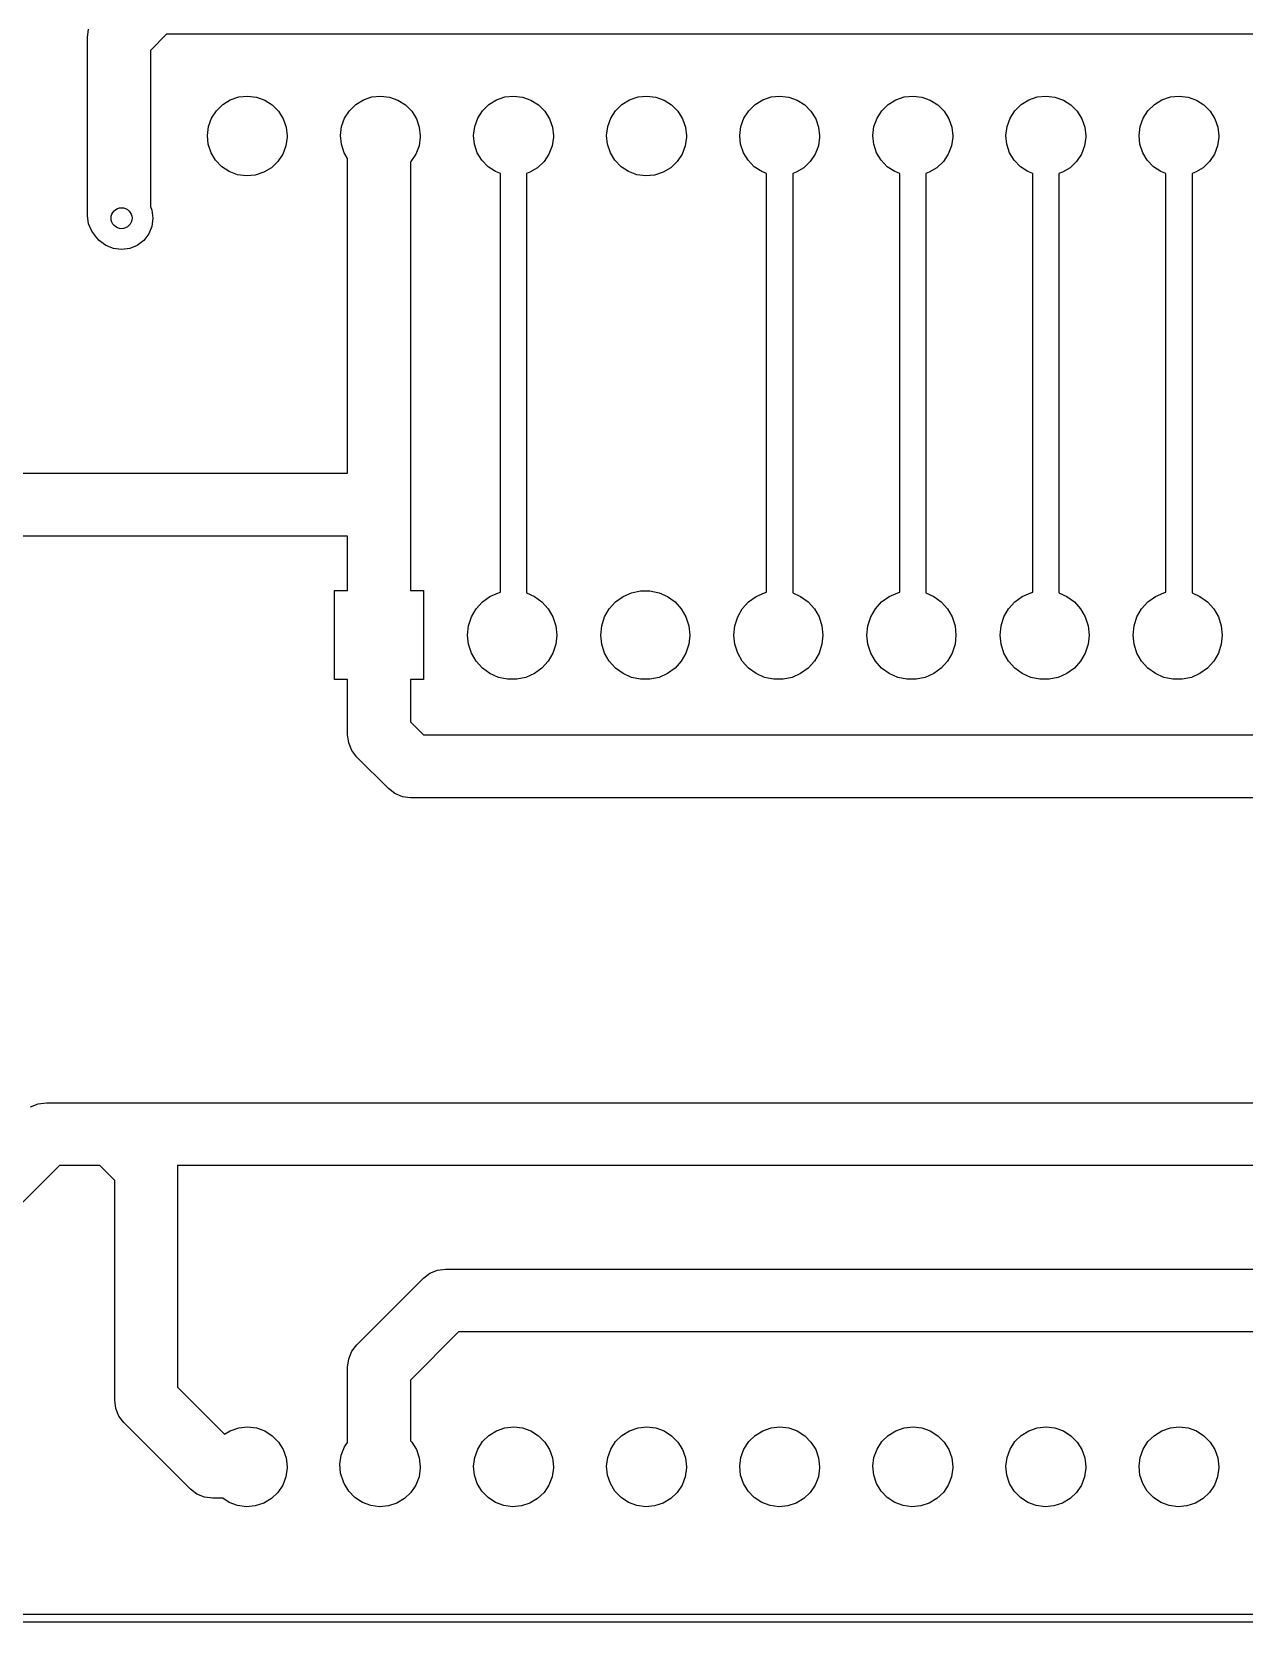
# Model space of a CAD drawing. Extents: x 10 to 287, y -200 to -10.
# Drawn here: x 81.64 to 104.78, y -122.34 to -91.99 of the extents above; entities that cross this region are included whole.
import ezdxf

# ---------------------------------------------------------------- set-up
doc = ezdxf.new("R2010")
doc.units = 0
doc.layers.add('BLACK', color=7, linetype='CONTINUOUS')

msp = doc.modelspace()

# ---------------------------------------------------------------- linework, layer by layer
at = {"layer": 'BLACK', "linetype": 'CONTINUOUS'}
for p, q in [((82.7, -92.1), (82.7204, -91.9447)), ((82.7, -95.5), (82.7, -92.1)), ((84.2085, -92.04), (83.9, -92.3485)), ((131.953, -92.04), (84.2085, -92.04)), ((83.9, -92.3485), (83.9, -95.3234)), ((85.1595, -93.4984), (85.2809, -93.3795)), ((85.2809, -93.3795), (85.4256, -93.2905)), ((85.4256, -93.2905), (85.5864, -93.2358)), ((85.5864, -93.2358), (85.7553, -93.218)), ((85.7553, -93.218), (85.924, -93.2381)), ((85.924, -93.2381), (86.084, -93.2951)), ((86.084, -93.2951), (86.2275, -93.3861)), ((86.2275, -93.3861), (86.3472, -93.5067)), ((87.6995, -93.4984), (87.8209, -93.3795)), ((87.8209, -93.3795), (87.9656, -93.2905)), ((87.9656, -93.2905), (88.1264, -93.2358)), ((88.1264, -93.2358), (88.2953, -93.218)), ((88.2953, -93.218), (88.464, -93.2381)), ((88.464, -93.2381), (88.624, -93.2951)), ((88.624, -93.2951), (88.7675, -93.3861)), ((88.7675, -93.3861), (88.8872, -93.5067)), ((90.2395, -93.4984), (90.3609, -93.3795)), ((90.3609, -93.3795), (90.5056, -93.2905)), ((90.5056, -93.2905), (90.6664, -93.2358)), ((90.6664, -93.2358), (90.8353, -93.218)), ((90.8353, -93.218), (91.004, -93.2381)), ((91.004, -93.2381), (91.164, -93.2951)), ((91.164, -93.2951), (91.3075, -93.3861)), ((91.3075, -93.3861), (91.4272, -93.5067)), ((92.7795, -93.4984), (92.9009, -93.3795)), ((92.9009, -93.3795), (93.0456, -93.2905)), ((93.0456, -93.2905), (93.2064, -93.2358)), ((93.2064, -93.2358), (93.3753, -93.218)), ((93.3753, -93.218), (93.544, -93.2381)), ((93.544, -93.2381), (93.704, -93.2951)), ((93.704, -93.2951), (93.8475, -93.3861)), ((93.8475, -93.3861), (93.9672, -93.5067)), ((95.3195, -93.4984), (95.4409, -93.3795)), ((95.4409, -93.3795), (95.5856, -93.2905)), ((95.5856, -93.2905), (95.7464, -93.2358)), ((95.7464, -93.2358), (95.9153, -93.218)), ((95.9153, -93.218), (96.084, -93.2381)), ((96.084, -93.2381), (96.244, -93.2951)), ((96.244, -93.2951), (96.3875, -93.3861)), ((96.3875, -93.3861), (96.5072, -93.5067)), ((97.8595, -93.4984), (97.9809, -93.3795)), ((97.9809, -93.3795), (98.1256, -93.2905)), ((98.1256, -93.2905), (98.2864, -93.2358)), ((98.2864, -93.2358), (98.4553, -93.218)), ((98.4553, -93.218), (98.624, -93.2381)), ((98.624, -93.2381), (98.784, -93.2951)), ((98.784, -93.2951), (98.9275, -93.3861)), ((98.9275, -93.3861), (99.0472, -93.5067)), ((100.399, -93.4984), (100.521, -93.3795)), ((100.521, -93.3795), (100.666, -93.2905)), ((100.666, -93.2905), (100.826, -93.2358)), ((100.826, -93.2358), (100.995, -93.218)), ((100.995, -93.218), (101.164, -93.2381)), ((101.164, -93.2381), (101.324, -93.2951)), ((101.324, -93.2951), (101.467, -93.3861)), ((101.467, -93.3861), (101.587, -93.5067)), ((102.939, -93.4984), (103.061, -93.3795)), ((103.061, -93.3795), (103.206, -93.2905)), ((103.206, -93.2905), (103.366, -93.2358)), ((103.366, -93.2358), (103.535, -93.218)), ((103.535, -93.218), (103.704, -93.2381)), ((103.704, -93.2381), (103.864, -93.2951)), ((103.864, -93.2951), (104.007, -93.3861)), ((104.007, -93.3861), (104.127, -93.5067)), ((85.0094, -93.8008), (85.0675, -93.6412)), ((85.0675, -93.6412), (85.1595, -93.4984)), ((86.3472, -93.5067), (86.4372, -93.6508)), ((86.4372, -93.6508), (86.4931, -93.8112)), ((87.5494, -93.8008), (87.6075, -93.6412)), ((87.6075, -93.6412), (87.6995, -93.4984)), ((88.8872, -93.5067), (88.9772, -93.6508)), ((88.9772, -93.6508), (89.0331, -93.8112)), ((90.0894, -93.8008), (90.1475, -93.6412)), ((90.1475, -93.6412), (90.2395, -93.4984)), ((91.4272, -93.5067), (91.5172, -93.6508)), ((91.5172, -93.6508), (91.5731, -93.8112)), ((92.6294, -93.8008), (92.6875, -93.6412)), ((92.6875, -93.6412), (92.7795, -93.4984)), ((93.9672, -93.5067), (94.0572, -93.6508)), ((94.0572, -93.6508), (94.1131, -93.8112)), ((95.1694, -93.8008), (95.2275, -93.6412)), ((95.2275, -93.6412), (95.3195, -93.4984)), ((96.5072, -93.5067), (96.5972, -93.6508)), ((96.5972, -93.6508), (96.6531, -93.8112)), ((97.7094, -93.8008), (97.7675, -93.6412)), ((97.7675, -93.6412), (97.8595, -93.4984)), ((99.0472, -93.5067), (99.1372, -93.6508)), ((99.1372, -93.6508), (99.1931, -93.8112)), ((100.249, -93.8008), (100.307, -93.6412)), ((100.307, -93.6412), (100.399, -93.4984)), ((101.587, -93.5067), (101.677, -93.6508)), ((101.677, -93.6508), (101.733, -93.8112)), ((102.789, -93.8008), (102.847, -93.6412)), ((102.847, -93.6412), (102.939, -93.4984)), ((104.127, -93.5067), (104.217, -93.6508)), ((104.217, -93.6508), (104.273, -93.8112)), ((84.9881, -93.9694), (85.0094, -93.8008)), ((85.0047, -94.1384), (84.9881, -93.9694)), ((86.5117, -94.0013), (86.4881, -94.1695)), ((86.4931, -93.8112), (86.512, -93.98)), ((86.512, -93.98), (86.5117, -94.0013)), ((87.5281, -93.9694), (87.5494, -93.8008)), ((87.5447, -94.1384), (87.5281, -93.9694)), ((89.0517, -94.0013), (89.0281, -94.1695)), ((89.0331, -93.8112), (89.052, -93.98)), ((89.052, -93.98), (89.0517, -94.0013)), ((90.0681, -93.9694), (90.0894, -93.8008)), ((90.0847, -94.1384), (90.0681, -93.9694)), ((91.5917, -94.0013), (91.5681, -94.1695)), ((91.5731, -93.8112), (91.592, -93.98)), ((91.592, -93.98), (91.5917, -94.0013)), ((92.6081, -93.9694), (92.6294, -93.8008)), ((92.6247, -94.1384), (92.6081, -93.9694)), ((94.1317, -94.0013), (94.1081, -94.1695)), ((94.1131, -93.8112), (94.132, -93.98)), ((94.132, -93.98), (94.1317, -94.0013)), ((95.1481, -93.9694), (95.1694, -93.8008)), ((95.1647, -94.1384), (95.1481, -93.9694)), ((96.6717, -94.0013), (96.6481, -94.1695)), ((96.6531, -93.8112), (96.672, -93.98)), ((96.672, -93.98), (96.6717, -94.0013)), ((97.6881, -93.9694), (97.7094, -93.8008)), ((97.7047, -94.1384), (97.6881, -93.9694)), ((99.2117, -94.0013), (99.1881, -94.1695)), ((99.1931, -93.8112), (99.212, -93.98)), ((99.212, -93.98), (99.2117, -94.0013)), ((100.228, -93.9694), (100.249, -93.8008)), ((100.245, -94.1384), (100.228, -93.9694)), ((101.752, -94.0013), (101.728, -94.1695)), ((101.733, -93.8112), (101.752, -93.98)), ((101.752, -93.98), (101.752, -94.0013)), ((102.768, -93.9694), (102.789, -93.8008)), ((102.785, -94.1384), (102.768, -93.9694)), ((104.292, -94.0013), (104.268, -94.1695)), ((104.273, -93.8112), (104.292, -93.98)), ((104.292, -93.98), (104.292, -94.0013)), ((85.0583, -94.2996), (85.0047, -94.1384)), ((85.1463, -94.4449), (85.0583, -94.2996)), ((86.4277, -94.3283), (86.3337, -94.4698)), ((86.4881, -94.1695), (86.4277, -94.3283)), ((87.5983, -94.2996), (87.5447, -94.1384)), ((87.665, -94.4098), (87.5983, -94.2996)), ((88.9677, -94.3283), (88.8737, -94.4698)), ((89.0281, -94.1695), (88.9677, -94.3283)), ((90.1383, -94.2996), (90.0847, -94.1384)), ((90.2263, -94.4449), (90.1383, -94.2996)), ((91.5077, -94.3283), (91.4137, -94.4698)), ((91.5681, -94.1695), (91.5077, -94.3283)), ((92.6783, -94.2996), (92.6247, -94.1384)), ((92.7663, -94.4449), (92.6783, -94.2996)), ((94.0477, -94.3283), (93.9537, -94.4698)), ((94.1081, -94.1695), (94.0477, -94.3283)), ((95.2183, -94.2996), (95.1647, -94.1384)), ((95.3063, -94.4449), (95.2183, -94.2996)), ((96.5877, -94.3283), (96.4937, -94.4698)), ((96.6481, -94.1695), (96.5877, -94.3283)), ((97.7583, -94.2996), (97.7047, -94.1384)), ((97.8463, -94.4449), (97.7583, -94.2996)), ((99.1277, -94.3283), (99.0337, -94.4698)), ((99.1881, -94.1695), (99.1277, -94.3283)), ((100.298, -94.2996), (100.245, -94.1384)), ((100.386, -94.4449), (100.298, -94.2996)), ((101.668, -94.3283), (101.574, -94.4698)), ((101.728, -94.1695), (101.668, -94.3283)), ((102.838, -94.2996), (102.785, -94.1384)), ((102.926, -94.4449), (102.838, -94.2996)), ((104.208, -94.3283), (104.114, -94.4698)), ((104.268, -94.1695), (104.208, -94.3283)), ((85.2643, -94.5671), (85.1463, -94.4449)), ((85.4064, -94.6602), (85.2643, -94.5671)), ((85.5657, -94.7194), (85.4064, -94.6602)), ((86.0648, -94.6739), (85.9032, -94.7264)), ((86.2107, -94.587), (86.0648, -94.6739)), ((86.3337, -94.4698), (86.2107, -94.587)), ((87.665, -100.415), (87.665, -94.4098)), ((88.8737, -94.4698), (88.865, -94.4781)), ((88.865, -94.4781), (88.865, -102.655)), ((90.3443, -94.5671), (90.2263, -94.4449)), ((90.4864, -94.6602), (90.3443, -94.5671)), ((90.58, -94.6949), (90.4864, -94.6602)), ((90.58, -102.689), (90.58, -94.6949)), ((91.1448, -94.6739), (91.08, -94.695)), ((91.08, -94.695), (91.08, -102.702)), ((91.2907, -94.587), (91.1448, -94.6739)), ((91.4137, -94.4698), (91.2907, -94.587)), ((92.8843, -94.5671), (92.7663, -94.4449)), ((93.0264, -94.6602), (92.8843, -94.5671)), ((93.1857, -94.7194), (93.0264, -94.6602)), ((93.6848, -94.6739), (93.5232, -94.7264)), ((93.8307, -94.587), (93.6848, -94.6739)), ((93.9537, -94.4698), (93.8307, -94.587)), ((95.4243, -94.5671), (95.3063, -94.4449)), ((95.5664, -94.6602), (95.4243, -94.5671)), ((95.66, -94.6949), (95.5664, -94.6602)), ((95.66, -102.689), (95.66, -94.6949)), ((96.2248, -94.6739), (96.16, -94.695)), ((96.16, -94.695), (96.16, -102.702)), ((96.3707, -94.587), (96.2248, -94.6739)), ((96.4937, -94.4698), (96.3707, -94.587)), ((97.9643, -94.5671), (97.8463, -94.4449)), ((98.1064, -94.6602), (97.9643, -94.5671)), ((98.2, -94.6949), (98.1064, -94.6602)), ((98.2, -102.689), (98.2, -94.6949)), ((98.7648, -94.6739), (98.7, -94.695)), ((98.7, -94.695), (98.7, -102.702)), ((98.9107, -94.587), (98.7648, -94.6739)), ((99.0337, -94.4698), (98.9107, -94.587)), ((100.504, -94.5671), (100.386, -94.4449)), ((100.646, -94.6602), (100.504, -94.5671)), ((100.74, -94.6949), (100.646, -94.6602)), ((100.74, -102.689), (100.74, -94.6949)), ((101.305, -94.6739), (101.24, -94.695)), ((101.24, -94.695), (101.24, -102.702)), ((101.451, -94.587), (101.305, -94.6739)), ((101.574, -94.4698), (101.451, -94.587)), ((103.044, -94.5671), (102.926, -94.4449)), ((103.186, -94.6602), (103.044, -94.5671)), ((103.28, -94.6949), (103.186, -94.6602)), ((103.28, -102.689), (103.28, -94.6949)), ((103.845, -94.6739), (103.78, -94.695)), ((103.78, -94.695), (103.78, -102.702)), ((103.991, -94.587), (103.845, -94.6739)), ((104.114, -94.4698), (103.991, -94.587)), ((85.734, -94.7418), (85.5657, -94.7194)), ((85.9032, -94.7264), (85.734, -94.7418)), ((93.354, -94.7418), (93.1857, -94.7194)), ((93.5232, -94.7264), (93.354, -94.7418)), ((82.7204, -95.6553), (82.7, -95.5)), ((83.9, -95.3234), (83.9296, -95.3947)), ((83.9296, -95.3947), (83.95, -95.55)), ((83.95, -95.55), (83.9296, -95.7053)), ((82.7804, -95.8), (82.7204, -95.6553)), ((82.8757, -95.9243), (82.7804, -95.8)), ((83.8696, -95.85), (83.7743, -95.9743)), ((83.9296, -95.7053), (83.8696, -95.85)), ((82.9257, -95.9743), (82.8757, -95.9243)), ((83.05, -96.0696), (82.9257, -95.9743)), ((83.1947, -96.1296), (83.05, -96.0696)), ((83.35, -96.15), (83.1947, -96.1296)), ((83.5053, -96.1296), (83.35, -96.15)), ((83.65, -96.0696), (83.5053, -96.1296)), ((83.7743, -95.9743), (83.65, -96.0696)), ((77.2709, -100.415), (87.665, -100.415)), ((87.665, -101.615), (76.6709, -101.615)), ((87.665, -102.655), (87.665, -101.615)), ((87.415, -104.355), (87.415, -102.655)), ((87.415, -102.655), (87.665, -102.655)), ((88.865, -102.655), (89.115, -102.655)), ((89.115, -102.655), (89.115, -104.355)), ((90.1173, -103.005), (90.2362, -102.873)), ((90.2362, -102.873), (90.38, -102.769)), ((90.38, -102.769), (90.5423, -102.697)), ((90.5423, -102.697), (90.58, -102.689)), ((91.08, -102.702), (91.23, -102.769)), ((91.23, -102.769), (91.3738, -102.873)), ((91.3738, -102.873), (91.4927, -103.005)), ((92.6573, -103.005), (92.7762, -102.873)), ((92.7762, -102.873), (92.92, -102.769)), ((92.92, -102.769), (93.0823, -102.697)), ((93.0823, -102.697), (93.2562, -102.66)), ((93.2562, -102.66), (93.4338, -102.66)), ((93.4338, -102.66), (93.6077, -102.697)), ((93.6077, -102.697), (93.77, -102.769)), ((93.77, -102.769), (93.9138, -102.873)), ((93.9138, -102.873), (94.0327, -103.005)), ((95.1973, -103.005), (95.3162, -102.873)), ((95.3162, -102.873), (95.46, -102.769)), ((95.46, -102.769), (95.6223, -102.697)), ((95.6223, -102.697), (95.66, -102.689)), ((96.16, -102.702), (96.31, -102.769)), ((96.31, -102.769), (96.4538, -102.873)), ((96.4538, -102.873), (96.5727, -103.005)), ((97.7373, -103.005), (97.8562, -102.873)), ((97.8562, -102.873), (98, -102.769)), ((98, -102.769), (98.1623, -102.697)), ((98.1623, -102.697), (98.2, -102.689)), ((98.7, -102.702), (98.85, -102.769)), ((98.85, -102.769), (98.9938, -102.873)), ((98.9938, -102.873), (99.1127, -103.005)), ((100.277, -103.005), (100.396, -102.873)), ((100.396, -102.873), (100.54, -102.769)), ((100.54, -102.769), (100.702, -102.697)), ((100.702, -102.697), (100.74, -102.689)), ((101.24, -102.702), (101.39, -102.769)), ((101.39, -102.769), (101.534, -102.873)), ((101.534, -102.873), (101.653, -103.005)), ((102.817, -103.005), (102.936, -102.873)), ((102.936, -102.873), (103.08, -102.769)), ((103.08, -102.769), (103.242, -102.697)), ((103.242, -102.697), (103.28, -102.689)), ((103.78, -102.702), (103.93, -102.769)), ((103.93, -102.769), (104.074, -102.873)), ((104.074, -102.873), (104.193, -103.005)), ((89.9736, -103.328), (90.0285, -103.159)), ((90.0285, -103.159), (90.1173, -103.005)), ((91.4927, -103.005), (91.5815, -103.159)), ((91.5815, -103.159), (91.6364, -103.328)), ((92.5136, -103.328), (92.5685, -103.159)), ((92.5685, -103.159), (92.6573, -103.005)), ((94.0327, -103.005), (94.1215, -103.159)), ((94.1215, -103.159), (94.1764, -103.328)), ((95.0536, -103.328), (95.1085, -103.159)), ((95.1085, -103.159), (95.1973, -103.005)), ((96.5727, -103.005), (96.6615, -103.159)), ((96.6615, -103.159), (96.7164, -103.328)), ((97.5936, -103.328), (97.6485, -103.159)), ((97.6485, -103.159), (97.7373, -103.005)), ((99.1127, -103.005), (99.2015, -103.159)), ((99.2015, -103.159), (99.2564, -103.328)), ((100.134, -103.328), (100.188, -103.159)), ((100.188, -103.159), (100.277, -103.005)), ((101.653, -103.005), (101.742, -103.159)), ((101.742, -103.159), (101.796, -103.328)), ((102.674, -103.328), (102.728, -103.159)), ((102.728, -103.159), (102.817, -103.005)), ((104.193, -103.005), (104.282, -103.159)), ((104.282, -103.159), (104.336, -103.328)), ((89.955, -103.505), (89.9736, -103.328)), ((91.6364, -103.328), (91.655, -103.505)), ((92.495, -103.505), (92.5136, -103.328)), ((94.1764, -103.328), (94.195, -103.505)), ((95.035, -103.505), (95.0536, -103.328)), ((96.7164, -103.328), (96.735, -103.505)), ((97.575, -103.505), (97.5936, -103.328)), ((99.2564, -103.328), (99.275, -103.505)), ((100.115, -103.505), (100.134, -103.328)), ((101.796, -103.328), (101.815, -103.505)), ((102.655, -103.505), (102.674, -103.328)), ((104.336, -103.328), (104.355, -103.505)), ((89.9736, -103.682), (89.955, -103.505)), ((90.0285, -103.851), (89.9736, -103.682)), ((91.6364, -103.682), (91.5815, -103.851)), ((91.655, -103.505), (91.6364, -103.682)), ((92.5136, -103.682), (92.495, -103.505)), ((92.5685, -103.851), (92.5136, -103.682)), ((94.1764, -103.682), (94.1215, -103.851)), ((94.195, -103.505), (94.1764, -103.682)), ((95.0536, -103.682), (95.035, -103.505)), ((95.1085, -103.851), (95.0536, -103.682)), ((96.7164, -103.682), (96.6615, -103.851)), ((96.735, -103.505), (96.7164, -103.682)), ((97.5936, -103.682), (97.575, -103.505)), ((97.6485, -103.851), (97.5936, -103.682)), ((99.2564, -103.682), (99.2015, -103.851)), ((99.275, -103.505), (99.2564, -103.682)), ((100.134, -103.682), (100.115, -103.505)), ((100.188, -103.851), (100.134, -103.682)), ((101.796, -103.682), (101.742, -103.851)), ((101.815, -103.505), (101.796, -103.682)), ((102.674, -103.682), (102.655, -103.505)), ((102.728, -103.851), (102.674, -103.682)), ((104.336, -103.682), (104.282, -103.851)), ((104.355, -103.505), (104.336, -103.682)), ((90.1173, -104.005), (90.0285, -103.851)), ((90.2362, -104.137), (90.1173, -104.005)), ((91.4927, -104.005), (91.3738, -104.137)), ((91.5815, -103.851), (91.4927, -104.005)), ((92.6573, -104.005), (92.5685, -103.851)), ((92.7762, -104.137), (92.6573, -104.005)), ((94.0327, -104.005), (93.9138, -104.137)), ((94.1215, -103.851), (94.0327, -104.005)), ((95.1973, -104.005), (95.1085, -103.851)), ((95.3162, -104.137), (95.1973, -104.005)), ((96.5727, -104.005), (96.4538, -104.137)), ((96.6615, -103.851), (96.5727, -104.005)), ((97.7373, -104.005), (97.6485, -103.851)), ((97.8562, -104.137), (97.7373, -104.005)), ((99.1127, -104.005), (98.9938, -104.137)), ((99.2015, -103.851), (99.1127, -104.005)), ((100.277, -104.005), (100.188, -103.851)), ((100.396, -104.137), (100.277, -104.005)), ((101.653, -104.005), (101.534, -104.137)), ((101.742, -103.851), (101.653, -104.005)), ((102.817, -104.005), (102.728, -103.851)), ((102.936, -104.137), (102.817, -104.005)), ((104.193, -104.005), (104.074, -104.137)), ((104.282, -103.851), (104.193, -104.005)), ((87.665, -104.355), (87.415, -104.355)), ((87.665, -105.41), (87.665, -104.355)), ((89.115, -104.355), (88.865, -104.355)), ((88.865, -104.355), (88.865, -105.161)), ((90.38, -104.241), (90.2362, -104.137)), ((90.5423, -104.313), (90.38, -104.241)), ((90.7162, -104.35), (90.5423, -104.313)), ((90.8938, -104.35), (90.7162, -104.35)), ((91.0677, -104.313), (90.8938, -104.35)), ((91.23, -104.241), (91.0677, -104.313)), ((91.3738, -104.137), (91.23, -104.241)), ((92.92, -104.241), (92.7762, -104.137)), ((93.0823, -104.313), (92.92, -104.241)), ((93.2562, -104.35), (93.0823, -104.313)), ((93.4338, -104.35), (93.2562, -104.35)), ((93.6077, -104.313), (93.4338, -104.35)), ((93.77, -104.241), (93.6077, -104.313)), ((93.9138, -104.137), (93.77, -104.241)), ((95.46, -104.241), (95.3162, -104.137)), ((95.6223, -104.313), (95.46, -104.241)), ((95.7962, -104.35), (95.6223, -104.313)), ((95.9738, -104.35), (95.7962, -104.35)), ((96.1477, -104.313), (95.9738, -104.35)), ((96.31, -104.241), (96.1477, -104.313)), ((96.4538, -104.137), (96.31, -104.241)), ((98, -104.241), (97.8562, -104.137)), ((98.1623, -104.313), (98, -104.241)), ((98.3362, -104.35), (98.1623, -104.313)), ((98.5138, -104.35), (98.3362, -104.35)), ((98.6877, -104.313), (98.5138, -104.35)), ((98.85, -104.241), (98.6877, -104.313)), ((98.9938, -104.137), (98.85, -104.241)), ((100.54, -104.241), (100.396, -104.137)), ((100.702, -104.313), (100.54, -104.241)), ((100.876, -104.35), (100.702, -104.313)), ((101.054, -104.35), (100.876, -104.35)), ((101.228, -104.313), (101.054, -104.35)), ((101.39, -104.241), (101.228, -104.313)), ((101.534, -104.137), (101.39, -104.241)), ((103.08, -104.241), (102.936, -104.137)), ((103.242, -104.313), (103.08, -104.241)), ((103.416, -104.35), (103.242, -104.313)), ((103.594, -104.35), (103.416, -104.35)), ((103.768, -104.313), (103.594, -104.35)), ((103.93, -104.241), (103.768, -104.313)), ((104.074, -104.137), (103.93, -104.241)), ((88.865, -105.161), (89.1157, -105.412)), ((87.6854, -105.565), (87.665, -105.41)), ((87.7454, -105.71), (87.6854, -105.565)), ((89.1157, -105.412), (132.682, -105.412)), ((87.8407, -105.834), (87.7454, -105.71)), ((88.4429, -106.436), (87.8407, -105.834)), ((88.5671, -106.532), (88.4429, -106.436)), ((88.7118, -106.592), (88.5671, -106.532)), ((88.8671, -106.612), (88.7118, -106.592)), ((132.434, -106.612), (88.8671, -106.612)), ((81.615, -112.51), (81.7597, -112.45)), ((81.7597, -112.45), (81.915, -112.43)), ((81.915, -112.43), (136.309, -112.43)), ((82.1635, -113.63), (81.0693, -114.724)), ((82.9365, -113.63), (82.1635, -113.63)), ((83.22, -113.914), (82.9365, -113.63)), ((136.309, -113.63), (84.4154, -113.63)), ((84.4154, -113.63), (84.42, -113.665)), ((84.42, -113.665), (84.42, -117.861)), ((83.22, -118.11), (83.22, -113.914)), ((89.235, -115.685), (89.3797, -115.625)), ((89.3797, -115.625), (89.535, -115.605)), ((89.535, -115.605), (130.81, -115.605)), ((87.8407, -117.051), (89.1107, -115.781)), ((89.1107, -115.781), (89.235, -115.685)), ((89.7835, -116.805), (88.865, -117.724)), ((130.561, -116.805), (89.7835, -116.805)), ((87.7454, -117.175), (87.8407, -117.051)), ((87.665, -117.475), (87.6854, -117.32)), ((87.6854, -117.32), (87.7454, -117.175)), ((87.665, -118.913), (87.665, -117.475)), ((88.865, -117.724), (88.865, -118.884)), ((84.42, -117.861), (85.3163, -118.758)), ((83.2404, -118.265), (83.22, -118.11)), ((83.3004, -118.41), (83.2404, -118.265)), ((83.3957, -118.534), (83.3004, -118.41)), ((84.6657, -119.804), (83.3957, -118.534)), ((85.4256, -118.691), (85.5864, -118.636)), ((85.5864, -118.636), (85.7553, -118.618)), ((85.7553, -118.618), (85.924, -118.638)), ((85.924, -118.638), (86.084, -118.695)), ((90.5056, -118.691), (90.6664, -118.636)), ((90.6664, -118.636), (90.8353, -118.618)), ((90.8353, -118.618), (91.004, -118.638)), ((91.004, -118.638), (91.164, -118.695)), ((93.0456, -118.691), (93.2064, -118.636)), ((93.2064, -118.636), (93.3753, -118.618)), ((93.3753, -118.618), (93.544, -118.638)), ((93.544, -118.638), (93.704, -118.695)), ((95.5856, -118.691), (95.7464, -118.636)), ((95.7464, -118.636), (95.9153, -118.618)), ((95.9153, -118.618), (96.084, -118.638)), ((96.084, -118.638), (96.244, -118.695)), ((98.1256, -118.691), (98.2864, -118.636)), ((98.2864, -118.636), (98.4553, -118.618)), ((98.4553, -118.618), (98.624, -118.638)), ((98.624, -118.638), (98.784, -118.695)), ((100.666, -118.691), (100.826, -118.636)), ((100.826, -118.636), (100.995, -118.618)), ((100.995, -118.618), (101.164, -118.638)), ((101.164, -118.638), (101.324, -118.695)), ((103.206, -118.691), (103.366, -118.636)), ((103.366, -118.636), (103.535, -118.618)), ((103.535, -118.618), (103.704, -118.638)), ((103.704, -118.638), (103.864, -118.695)), ((85.3163, -118.758), (85.4256, -118.691)), ((86.084, -118.695), (86.2275, -118.786)), ((86.2275, -118.786), (86.3472, -118.907)), ((86.3472, -118.907), (86.4372, -119.051)), ((87.6065, -118.996), (87.665, -118.913)), ((88.865, -118.884), (88.8872, -118.907)), ((88.8872, -118.907), (88.9772, -119.051)), ((90.1475, -119.041), (90.2395, -118.898)), ((90.2395, -118.898), (90.3609, -118.78)), ((90.3609, -118.78), (90.5056, -118.691)), ((91.164, -118.695), (91.3075, -118.786)), ((91.3075, -118.786), (91.4272, -118.907)), ((91.4272, -118.907), (91.5172, -119.051)), ((92.6875, -119.041), (92.7795, -118.898)), ((92.7795, -118.898), (92.9009, -118.78)), ((92.9009, -118.78), (93.0456, -118.691)), ((93.704, -118.695), (93.8475, -118.786)), ((93.8475, -118.786), (93.9672, -118.907)), ((93.9672, -118.907), (94.0572, -119.051)), ((95.2275, -119.041), (95.3195, -118.898)), ((95.3195, -118.898), (95.4409, -118.78)), ((95.4409, -118.78), (95.5856, -118.691)), ((96.244, -118.695), (96.3875, -118.786)), ((96.3875, -118.786), (96.5072, -118.907)), ((96.5072, -118.907), (96.5972, -119.051)), ((97.7675, -119.041), (97.8595, -118.898)), ((97.8595, -118.898), (97.9809, -118.78)), ((97.9809, -118.78), (98.1256, -118.691)), ((98.784, -118.695), (98.9275, -118.786)), ((98.9275, -118.786), (99.0472, -118.907)), ((99.0472, -118.907), (99.1372, -119.051)), ((100.307, -119.041), (100.399, -118.898)), ((100.399, -118.898), (100.521, -118.78)), ((100.521, -118.78), (100.666, -118.691)), ((101.324, -118.695), (101.467, -118.786)), ((101.467, -118.786), (101.587, -118.907)), ((101.587, -118.907), (101.677, -119.051)), ((102.847, -119.041), (102.939, -118.898)), ((102.939, -118.898), (103.061, -118.78)), ((103.061, -118.78), (103.206, -118.691)), ((103.864, -118.695), (104.007, -118.786)), ((104.007, -118.786), (104.127, -118.907)), ((104.127, -118.907), (104.217, -119.051)), ((86.4372, -119.051), (86.4931, -119.211)), ((86.4931, -119.211), (86.512, -119.38)), ((87.5155, -119.329), (87.5416, -119.157)), ((87.5416, -119.157), (87.6065, -118.996)), ((88.9772, -119.051), (89.0331, -119.211)), ((89.0331, -119.211), (89.052, -119.38)), ((90.0681, -119.369), (90.0894, -119.201)), ((90.0894, -119.201), (90.1475, -119.041)), ((91.5172, -119.051), (91.5731, -119.211)), ((91.5731, -119.211), (91.592, -119.38)), ((92.6081, -119.369), (92.6294, -119.201)), ((92.6294, -119.201), (92.6875, -119.041)), ((94.0572, -119.051), (94.1131, -119.211)), ((94.1131, -119.211), (94.132, -119.38)), ((95.1481, -119.369), (95.1694, -119.201)), ((95.1694, -119.201), (95.2275, -119.041)), ((96.5972, -119.051), (96.6531, -119.211)), ((96.6531, -119.211), (96.672, -119.38)), ((97.6881, -119.369), (97.7094, -119.201)), ((97.7094, -119.201), (97.7675, -119.041)), ((99.1372, -119.051), (99.1931, -119.211)), ((99.1931, -119.211), (99.212, -119.38)), ((100.228, -119.369), (100.249, -119.201)), ((100.249, -119.201), (100.307, -119.041)), ((101.677, -119.051), (101.733, -119.211)), ((101.733, -119.211), (101.752, -119.38)), ((102.768, -119.369), (102.789, -119.201)), ((102.789, -119.201), (102.847, -119.041)), ((104.217, -119.051), (104.273, -119.211)), ((104.273, -119.211), (104.292, -119.38)), ((86.4881, -119.57), (86.4277, -119.728)), ((86.5117, -119.401), (86.4881, -119.57)), ((86.512, -119.38), (86.5117, -119.401)), ((87.5295, -119.502), (87.5155, -119.329)), ((87.5831, -119.667), (87.5295, -119.502)), ((89.0281, -119.57), (88.9677, -119.728)), ((89.0517, -119.401), (89.0281, -119.57)), ((89.052, -119.38), (89.0517, -119.401)), ((90.0847, -119.538), (90.0681, -119.369)), ((90.1383, -119.7), (90.0847, -119.538)), ((91.5681, -119.57), (91.5077, -119.728)), ((91.5917, -119.401), (91.5681, -119.57)), ((91.592, -119.38), (91.5917, -119.401)), ((92.6247, -119.538), (92.6081, -119.369)), ((92.6783, -119.7), (92.6247, -119.538)), ((94.1081, -119.57), (94.0477, -119.728)), ((94.1317, -119.401), (94.1081, -119.57)), ((94.132, -119.38), (94.1317, -119.401)), ((95.1647, -119.538), (95.1481, -119.369)), ((95.2183, -119.7), (95.1647, -119.538)), ((96.6481, -119.57), (96.5877, -119.728)), ((96.6717, -119.401), (96.6481, -119.57)), ((96.672, -119.38), (96.6717, -119.401)), ((97.7047, -119.538), (97.6881, -119.369)), ((97.7583, -119.7), (97.7047, -119.538)), ((99.1881, -119.57), (99.1277, -119.728)), ((99.2117, -119.401), (99.1881, -119.57)), ((99.212, -119.38), (99.2117, -119.401)), ((100.245, -119.538), (100.228, -119.369)), ((100.298, -119.7), (100.245, -119.538)), ((101.728, -119.57), (101.668, -119.728)), ((101.752, -119.401), (101.728, -119.57)), ((101.752, -119.38), (101.752, -119.401)), ((102.785, -119.538), (102.768, -119.369)), ((102.838, -119.7), (102.785, -119.538)), ((104.268, -119.57), (104.208, -119.728)), ((104.292, -119.401), (104.268, -119.57)), ((104.292, -119.38), (104.292, -119.401)), ((84.79, -119.9), (84.6657, -119.804)), ((86.3337, -119.87), (86.2107, -119.987)), ((86.4277, -119.728), (86.3337, -119.87)), ((87.5929, -119.683), (87.5831, -119.667)), ((87.5983, -119.7), (87.5929, -119.683)), ((87.6863, -119.845), (87.5983, -119.7)), ((87.8043, -119.967), (87.6863, -119.845)), ((88.8737, -119.87), (88.7507, -119.987)), ((88.9677, -119.728), (88.8737, -119.87)), ((90.2263, -119.845), (90.1383, -119.7)), ((90.3443, -119.967), (90.2263, -119.845)), ((91.4137, -119.87), (91.2907, -119.987)), ((91.5077, -119.728), (91.4137, -119.87)), ((92.7663, -119.845), (92.6783, -119.7)), ((92.8843, -119.967), (92.7663, -119.845)), ((93.9537, -119.87), (93.8307, -119.987)), ((94.0477, -119.728), (93.9537, -119.87)), ((95.3063, -119.845), (95.2183, -119.7)), ((95.4243, -119.967), (95.3063, -119.845)), ((96.4937, -119.87), (96.3707, -119.987)), ((96.5877, -119.728), (96.4937, -119.87)), ((97.8463, -119.845), (97.7583, -119.7)), ((97.9643, -119.967), (97.8463, -119.845)), ((99.0337, -119.87), (98.9107, -119.987)), ((99.1277, -119.728), (99.0337, -119.87)), ((100.386, -119.845), (100.298, -119.7)), ((100.504, -119.967), (100.386, -119.845)), ((101.574, -119.87), (101.451, -119.987)), ((101.668, -119.728), (101.574, -119.87)), ((102.926, -119.845), (102.838, -119.7)), ((103.044, -119.967), (102.926, -119.845)), ((104.114, -119.87), (103.991, -119.987)), ((104.208, -119.728), (104.114, -119.87)), ((84.9347, -119.96), (84.79, -119.9)), ((85.09, -119.98), (84.9347, -119.96)), ((85.2839, -119.98), (85.09, -119.98)), ((85.4064, -120.06), (85.2839, -119.98)), ((85.5657, -120.119), (85.4064, -120.06)), ((85.734, -120.142), (85.5657, -120.119)), ((85.9032, -120.126), (85.734, -120.142)), ((86.0648, -120.074), (85.9032, -120.126)), ((86.2107, -119.987), (86.0648, -120.074)), ((87.9464, -120.06), (87.8043, -119.967)), ((88.1057, -120.119), (87.9464, -120.06)), ((88.274, -120.142), (88.1057, -120.119)), ((88.4432, -120.126), (88.274, -120.142)), ((88.6048, -120.074), (88.4432, -120.126)), ((88.7507, -119.987), (88.6048, -120.074)), ((90.4864, -120.06), (90.3443, -119.967)), ((90.6457, -120.119), (90.4864, -120.06)), ((90.814, -120.142), (90.6457, -120.119)), ((90.9832, -120.126), (90.814, -120.142)), ((91.1448, -120.074), (90.9832, -120.126)), ((91.2907, -119.987), (91.1448, -120.074)), ((93.0264, -120.06), (92.8843, -119.967)), ((93.1857, -120.119), (93.0264, -120.06)), ((93.354, -120.142), (93.1857, -120.119)), ((93.5232, -120.126), (93.354, -120.142)), ((93.6848, -120.074), (93.5232, -120.126)), ((93.8307, -119.987), (93.6848, -120.074)), ((95.5664, -120.06), (95.4243, -119.967)), ((95.7257, -120.119), (95.5664, -120.06)), ((95.894, -120.142), (95.7257, -120.119)), ((96.0632, -120.126), (95.894, -120.142)), ((96.2248, -120.074), (96.0632, -120.126)), ((96.3707, -119.987), (96.2248, -120.074)), ((98.1064, -120.06), (97.9643, -119.967)), ((98.2657, -120.119), (98.1064, -120.06)), ((98.434, -120.142), (98.2657, -120.119)), ((98.6032, -120.126), (98.434, -120.142)), ((98.7648, -120.074), (98.6032, -120.126)), ((98.9107, -119.987), (98.7648, -120.074)), ((100.646, -120.06), (100.504, -119.967)), ((100.806, -120.119), (100.646, -120.06)), ((100.974, -120.142), (100.806, -120.119)), ((101.143, -120.126), (100.974, -120.142)), ((101.305, -120.074), (101.143, -120.126)), ((101.451, -119.987), (101.305, -120.074)), ((103.186, -120.06), (103.044, -119.967)), ((103.346, -120.119), (103.186, -120.06)), ((103.514, -120.142), (103.346, -120.119)), ((103.683, -120.126), (103.514, -120.142)), ((103.845, -120.074), (103.683, -120.126)), ((103.991, -119.987), (103.845, -120.074)), ((33.5659, -122.195), (206.771, -122.195)), ((206.846, -122.345), (33.4909, -122.345))]:
    msp.add_line(p, q, dxfattribs=at)
at = {"layer": 'BLACK'}
msp.add_circle((83.35, -95.55), 0.2, dxfattribs=at)

doc.saveas('drawing.dxf')
